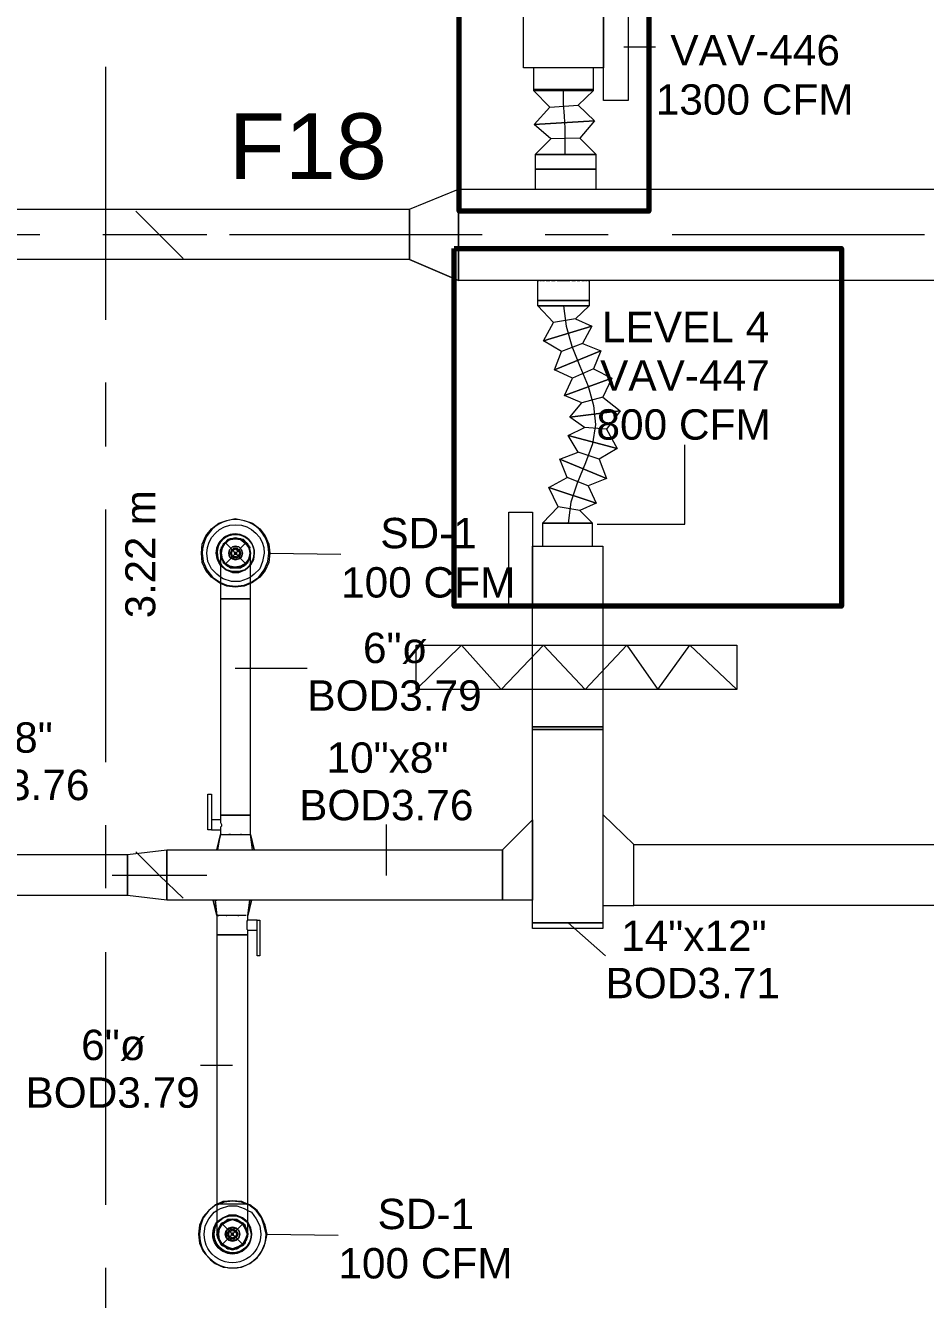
# Model space of a CAD drawing. Header units: metres. Extents: x 29 to 268, y -7 to 151.
# Drawn here: x 46.3 to 50.83, y 37.86 to 44.26 of the extents above; entities that cross this region are included whole.
import ezdxf

# ---------------------------------------------------------------- set-up
doc = ezdxf.new("R2010")
doc.units = ezdxf.units.M
doc.layers.add('HVAC - Ductos', color=5, linetype='Continuous', lineweight=50)
doc.layers.add('M-HVAC-DUCT', color=7, linetype='Continuous', lineweight=5)
doc.layers.add('PDF2_Geometry', color=7, linetype='Continuous', true_color=0xaaaaaa)
doc.layers.add('PDF2_Text', color=7, linetype='Continuous')
doc.styles.add('PDF Arial-BoldMT-Identity-H', font='arial.ttf')
doc.styles.add('PDF Helvetica', font='')
doc.styles.get('PDF Helvetica').set_extended_font_data('Helvetica')

# ---------------------------------------------------------------- blocks, each defined once
blk = doc.blocks.new('heat')
at = {"layer": 'M-HVAC-DUCT', "color": 30, "lineweight": 9, "true_color": 0xf26722}
for p, q in [((169.5743, 2.3438), (169.8018, 2.5668)), ((169.8018, 2.5668), (170.002, 2.3438)), ((170.002, 2.3438), (170.2147, 2.5668)), ((170.2147, 2.5668), (170.4239, 2.3438)), ((170.4239, 2.3438), (170.633, 2.5668)), ((170.633, 2.5668), (170.7885, 2.3438)), ((170.7885, 2.3438), (170.9494, 2.5668)), ((170.9494, 2.5668), (171.1856, 2.3438))]:
    blk.add_line(p, q, dxfattribs=at)
blk.add_lwpolyline([(169.5743, 2.5668), (171.1856, 2.5668), (171.1856, 2.3438), (169.5743, 2.3438)], close=True, dxfattribs=at)

msp = doc.modelspace()

# ---------------------------------------------------------------- linework, layer by layer
at = {"layer": 'HVAC - Ductos', "lineweight": 0}
for points in [[(49.2082, 45.8705), (49.2082, 44.0464), (48.8049, 44.0464), (48.8049, 45.8705)], [(49.332, 43.8813), (49.2082, 43.8813), (49.2082, 44.3534), (49.332, 44.3534)], [(48.8554, 43.9364), (48.8599, 43.9364), (48.8782, 43.9364), (48.9058, 43.9364), (48.9424, 43.9364), (48.9836, 43.9364), (49.0295, 43.9364), (49.0708, 43.9364), (49.1028, 43.9364), (49.1349, 43.9364), (49.1486, 43.9364), (49.1578, 43.9364), (49.1578, 44.0464), (49.1532, 44.0464), (49.1349, 44.0464), (49.112, 44.0464), (49.0799, 44.0464), (49.0432, 44.0464), (49.0066, 44.0464), (48.9653, 44.0464), (48.9286, 44.0464), (48.9012, 44.0464), (48.8736, 44.0464), (48.8599, 44.0464), (48.8554, 44.0464), (48.8554, 43.9364), (48.8554, 43.9318), (48.8599, 43.9318), (48.8782, 43.9318), (48.9058, 43.9318), (48.9424, 43.9318), (48.9836, 43.9318), (49.0295, 43.9318), (49.0708, 43.9318), (49.1074, 43.9318), (49.1349, 43.9318), (49.1532, 43.9318), (49.1578, 43.9318), (49.1578, 43.9364), (49.1486, 43.9364), (49.1349, 43.9364), (49.1028, 43.9364), (49.0708, 43.9364), (49.0295, 43.9364), (48.9836, 43.9364), (48.9424, 43.9364), (48.9058, 43.9364), (48.8782, 43.9364), (48.8599, 43.9364)], [(49.1578, 43.9364), (49.1532, 43.9364), (49.1349, 43.9364), (49.112, 43.9364), (49.0799, 43.9364), (49.0432, 43.9364), (49.0066, 43.9364), (48.9653, 43.9364), (48.9286, 43.9364), (48.9012, 43.9364), (48.8736, 43.9364), (48.8599, 43.9364), (48.8554, 43.9364), (48.8599, 43.9364), (48.8736, 43.9364), (48.9012, 43.9364), (48.9286, 43.9364), (48.9653, 43.9364), (49.0066, 43.9364), (49.0432, 43.9364), (49.0799, 43.9364), (49.112, 43.9364), (49.1349, 43.9364), (49.1532, 43.9364)], [(48.9424, 43.6109), (48.8645, 43.6109)], [(49.1716, 43.6109), (49.167, 43.6109), (49.1486, 43.6109), (49.1258, 43.6109), (49.0936, 43.6109), (49.057, 43.6109), (49.0204, 43.6109), (48.9791, 43.6109), (48.9424, 43.6109), (48.9104, 43.6109), (48.8874, 43.6109), (48.8736, 43.6109), (48.8645, 43.6109), (48.8736, 43.6109), (48.8874, 43.6109), (48.9104, 43.6109), (48.9424, 43.6109), (48.9791, 43.6109), (49.0204, 43.6109), (49.057, 43.6109), (49.0936, 43.6109), (49.1258, 43.6109), (49.1486, 43.6109), (49.167, 43.6109)], [(49.1716, 43.6109), (49.0936, 43.6109)], [(48.4795, 43.4368), (60.8225, 43.4368), (60.8225, 42.9784), (48.4795, 42.9784)], [(48.232, 43.0838), (42.7136, 43.0838), (42.7136, 43.3359), (48.232, 43.3359)], [(48.8782, 42.8776), (48.8828, 42.8776), (48.8966, 42.8776), (48.9149, 42.8776), (48.9424, 42.8776), (48.9745, 42.8776), (49.0066, 42.8776), (49.0386, 42.8776), (49.0708, 42.8776), (49.0936, 42.8776), (49.1166, 42.8776), (49.1304, 42.8776), (49.1349, 42.8776), (49.1304, 42.8776), (49.1166, 42.8776), (49.0936, 42.8776), (49.0708, 42.8776), (49.0386, 42.8776), (49.0066, 42.8776), (48.9745, 42.8776), (48.9424, 42.8776), (48.9149, 42.8776), (48.8966, 42.8776), (48.8828, 42.8776)], [(48.8782, 42.8501), (48.8828, 42.8501), (48.8966, 42.8501), (48.9149, 42.8501), (48.9424, 42.8501), (48.9745, 42.8501), (49.0066, 42.8501), (49.0386, 42.8501), (49.0708, 42.8501), (49.0936, 42.8501), (49.1166, 42.8501), (49.1304, 42.8501), (49.1349, 42.8501), (49.1304, 42.8501), (49.1166, 42.8501), (49.0936, 42.8501), (49.0708, 42.8501), (49.0386, 42.8501), (49.0066, 42.8501), (48.9745, 42.8501), (48.9424, 42.8501), (48.9149, 42.8501), (48.8966, 42.8501), (48.8828, 42.8501)], [(48.7316, 41.8142), (48.8508, 41.8142), (48.8508, 41.3421), (48.7316, 41.3421)], [(49.1532, 41.7593), (49.1486, 41.7593), (49.1349, 41.7593), (49.1166, 41.7593), (49.0891, 41.7593), (49.0616, 41.7593), (49.0295, 41.7593), (48.9974, 41.7593), (48.9653, 41.7593), (48.9378, 41.7593), (48.9195, 41.7593), (48.9058, 41.7593), (48.9012, 41.7593), (48.9058, 41.7593), (48.9195, 41.7593), (48.9378, 41.7593), (48.9653, 41.7593), (48.9974, 41.7593), (49.0295, 41.7593), (49.0616, 41.7593), (49.0891, 41.7593), (49.1166, 41.7593), (49.1349, 41.7593), (49.1486, 41.7593)], [(48.9012, 41.7593), (48.9104, 41.7593), (48.9286, 41.7593), (48.9562, 41.7593), (48.9882, 41.7593), (49.0295, 41.7593), (49.0662, 41.7593), (49.1028, 41.7593), (49.1304, 41.7593), (49.1486, 41.7593), (49.1532, 41.7593), (49.1486, 41.7593), (49.1304, 41.7593), (49.1028, 41.7593), (49.0662, 41.7593), (49.0295, 41.7593), (48.9882, 41.7593), (48.9516, 41.7593), (48.9241, 41.7593), (48.9058, 41.7593)], [(49.1532, 41.7593), (49.1486, 41.7593), (49.1304, 41.7593), (49.1028, 41.7593), (49.0662, 41.7593), (49.0295, 41.7593), (48.9882, 41.7593), (48.9562, 41.7593), (48.9286, 41.7593), (48.9104, 41.7593), (48.9012, 41.7593), (48.9058, 41.7593), (48.9241, 41.7593), (48.9516, 41.7593), (48.9882, 41.7593), (49.0295, 41.7593), (49.0662, 41.7593), (49.1028, 41.7593), (49.1304, 41.7593), (49.1486, 41.7593)], [(47.4299, 41.5897), (47.4208, 41.5713), (47.4116, 41.5576), (47.3932, 41.5438), (47.3795, 41.5392), (47.3566, 41.5346), (47.3382, 41.5392), (47.3199, 41.5438), (47.3062, 41.5576), (47.2924, 41.5713), (47.2878, 41.5897), (47.2832, 41.608), (47.2878, 41.6263), (47.2924, 41.6447), (47.3062, 41.663), (47.3199, 41.6722), (47.3382, 41.6813), (47.3566, 41.6813), (47.3795, 41.6813), (47.3932, 41.6722), (47.4116, 41.663), (47.4208, 41.6447), (47.4299, 41.6263), (47.4299, 41.608)], [(47.2924, 41.6355), (47.3062, 41.6584), (47.329, 41.6767), (47.3566, 41.6813), (47.384, 41.6767), (47.407, 41.6584), (47.4253, 41.6355), (47.4299, 41.608), (47.4253, 41.5805), (47.407, 41.5576), (47.384, 41.5438), (47.3566, 41.5392), (47.329, 41.5438), (47.3062, 41.5576), (47.2924, 41.5805), (47.2878, 41.608)], [(47.329, 41.6263), (47.3245, 41.608), (47.329, 41.6263), (47.3428, 41.6401), (47.3566, 41.6447), (47.3749, 41.6401), (47.3886, 41.6263), (47.3932, 41.608), (47.3886, 41.6263), (47.3749, 41.6401), (47.3566, 41.6447), (47.3428, 41.6401)], [(47.3886, 41.5897), (47.3932, 41.608), (47.3886, 41.5897), (47.3749, 41.5805), (47.3566, 41.5759), (47.3428, 41.5805), (47.329, 41.5897), (47.3245, 41.608), (47.329, 41.5897), (47.3428, 41.5805), (47.3566, 41.5759), (47.3749, 41.5805)], [(47.3382, 41.6217), (47.3336, 41.608), (47.3382, 41.6217), (47.352, 41.6355), (47.3658, 41.6355), (47.3795, 41.6217), (47.384, 41.608), (47.3795, 41.6217), (47.3658, 41.6309), (47.352, 41.6309)], [(47.3795, 41.5943), (47.384, 41.608), (47.3795, 41.5943), (47.3658, 41.5851), (47.352, 41.5851), (47.3382, 41.5943), (47.3336, 41.608), (47.3382, 41.5943), (47.352, 41.5851), (47.3658, 41.5851)], [(47.3428, 41.6217), (47.3566, 41.6309), (47.3703, 41.6217), (47.3795, 41.608), (47.3703, 41.5943), (47.3566, 41.5897), (47.3428, 41.5943), (47.3382, 41.608)], [(47.3566, 41.6126), (47.352, 41.608), (47.3566, 41.6126), (47.3612, 41.6126), (47.3658, 41.608), (47.3612, 41.6126)], [(47.3612, 41.6034), (47.3658, 41.608), (47.3612, 41.6034), (47.3566, 41.6034), (47.352, 41.608), (47.3566, 41.6034)], [(47.4345, 41.5484), (47.4482, 41.5759), (47.4528, 41.608), (47.4482, 41.5759)], [(49.2036, 41.6447), (49.2036, 40.7371), (48.8508, 40.7371), (48.8508, 41.6447)], [(47.2878, 41.5484), (47.3108, 41.5255), (47.3428, 41.5163), (47.3749, 41.5163), (47.407, 41.5255), (47.4299, 41.5484), (47.4345, 41.5576), (47.4299, 41.5484), (47.407, 41.5255), (47.3749, 41.5163), (47.3428, 41.5163), (47.3108, 41.5255), (47.2878, 41.5484), (47.2832, 41.5576)], [(47.407, 41.5255), (47.3749, 41.5117), (47.3428, 41.5117), (47.3108, 41.5255), (47.2832, 41.5484), (47.3108, 41.5255), (47.3428, 41.5117), (47.3749, 41.5117), (47.407, 41.5255), (47.4345, 41.5484)], [(47.2832, 40.2926), (47.2924, 40.2926), (47.3062, 40.2926), (47.3199, 40.2926), (47.3382, 40.2926), (47.3566, 40.2926), (47.3795, 40.2926), (47.3978, 40.2926), (47.4116, 40.2926), (47.4253, 40.2926), (47.4299, 40.2926), (47.4345, 40.2926), (47.4345, 41.3788), (47.4299, 41.3788), (47.4253, 41.3788), (47.4116, 41.3788), (47.3978, 41.3788), (47.3795, 41.3788), (47.3566, 41.3788), (47.3382, 41.3788), (47.3199, 41.3788), (47.3062, 41.3788), (47.2924, 41.3788), (47.2832, 41.3788)], [(49.2036, 40.7371), (49.2036, 40.7234), (48.8508, 40.7234), (48.8508, 40.7371)], [(48.8508, 39.7517), (48.8508, 40.7234), (49.2036, 40.7234), (49.2036, 39.7517)], [(47.219, 40.398), (47.2374, 40.398), (47.2374, 40.2193), (47.219, 40.2193)], [(47.2374, 40.2697), (47.2374, 40.2651), (47.2374, 40.2605), (47.2374, 40.2559), (47.2374, 40.2513), (47.2374, 40.2421), (47.2374, 40.2375), (47.2374, 40.233), (47.2374, 40.2238), (47.2374, 40.2193), (47.2832, 40.2193), (47.2832, 40.1963), (47.2878, 40.1963), (47.2832, 40.1963), (47.2878, 40.1963), (47.2924, 40.1963), (47.3062, 40.1963), (47.3199, 40.1963), (47.3382, 40.1963), (47.3566, 40.1963), (47.3795, 40.1963), (47.3978, 40.1963), (47.4116, 40.1963), (47.4253, 40.1963), (47.4299, 40.1963), (47.4345, 40.1963), (47.4345, 40.2926), (47.4299, 40.2926), (47.4253, 40.2926), (47.4116, 40.2926), (47.3978, 40.2926), (47.3795, 40.2926), (47.3566, 40.2926), (47.3382, 40.2926), (47.3199, 40.2926), (47.3062, 40.2926), (47.2924, 40.2926), (47.2832, 40.2926), (47.2832, 40.2697)], [(48.6995, 40.1184), (48.8508, 40.2697), (48.8508, 39.8663), (48.6995, 39.8663)], [(49.3595, 39.8388), (49.3595, 40.1459), (49.2036, 40.2971), (49.2036, 39.8388)], [(47.3336, 40.1963), (47.329, 40.1963), (47.3245, 40.1963), (47.329, 40.1963)], [(47.3886, 40.1963), (47.384, 40.1963)], [(47.0128, 40.1184), (48.6995, 40.1184), (48.6995, 39.8663), (47.0128, 39.8663)], [(52.5266, 39.8388), (49.3595, 39.8388), (49.3595, 40.1459), (52.5266, 40.1459)], [(46.8158, 39.8892), (44.0244, 39.8892), (44.0244, 40.0955), (46.8158, 40.0955)], [(47.2695, 39.7884), (47.2741, 39.7884)], [(47.3108, 39.7884), (47.3153, 39.7884)], [(47.3703, 39.7884), (47.3749, 39.7884)], [(47.4803, 39.5867), (47.4666, 39.5867), (47.4666, 39.7655), (47.4803, 39.7655)], [(48.8508, 39.7517), (49.2036, 39.7517), (49.2036, 39.7242), (48.8508, 39.7242)], [(47.2695, 38.2529), (47.297, 38.2713), (47.3245, 38.2851), (47.3612, 38.2851), (47.3932, 38.2713), (47.4162, 38.2529), (47.4208, 38.2484), (47.4162, 38.2529), (47.3932, 38.2713), (47.3612, 38.2851), (47.3245, 38.2851), (47.297, 38.2713), (47.2695, 38.2529), (47.2649, 38.2484)], [(47.4162, 38.2484), (47.3886, 38.2713), (47.3612, 38.2805), (47.329, 38.2805), (47.297, 38.2713), (47.2695, 38.2484), (47.2649, 38.2438), (47.2695, 38.2484), (47.297, 38.2713), (47.329, 38.2805), (47.3612, 38.2805), (47.3886, 38.2713), (47.4162, 38.2484), (47.4208, 38.2438)], [(47.2786, 38.2163), (47.2924, 38.2392), (47.3153, 38.2529), (47.3428, 38.2621), (47.3703, 38.2529), (47.3932, 38.2392), (47.407, 38.2163), (47.4162, 38.1888), (47.407, 38.1613), (47.3932, 38.1384), (47.3703, 38.1246), (47.3428, 38.1155), (47.3153, 38.1246), (47.2924, 38.1384), (47.2786, 38.1613), (47.2741, 38.1888)], [(47.3612, 38.1613), (47.3749, 38.1705), (47.3795, 38.1888), (47.3749, 38.1705), (47.3612, 38.1567), (47.3428, 38.1521), (47.3245, 38.1567), (47.3108, 38.1705), (47.3062, 38.1888), (47.3108, 38.2071), (47.3245, 38.2209), (47.3428, 38.2255), (47.3612, 38.2209), (47.3749, 38.2071), (47.3795, 38.1888), (47.3749, 38.2071), (47.3612, 38.2163), (47.3428, 38.2209), (47.3245, 38.2163), (47.3153, 38.2071), (47.3108, 38.1888), (47.3153, 38.1705), (47.3245, 38.1613), (47.3428, 38.1567)], [(47.352, 38.1659), (47.3612, 38.1751), (47.3703, 38.1888), (47.3658, 38.1751), (47.352, 38.1659), (47.3336, 38.1659), (47.3245, 38.1751), (47.3153, 38.1888), (47.3245, 38.2025), (47.3336, 38.2117), (47.352, 38.2117), (47.3658, 38.2025), (47.3703, 38.1888), (47.3612, 38.2025), (47.352, 38.2117), (47.3336, 38.2117), (47.3245, 38.2025), (47.3199, 38.1888), (47.3245, 38.1751), (47.3336, 38.1659)], [(47.329, 38.2025), (47.3428, 38.2071), (47.3566, 38.2025), (47.3658, 38.1888), (47.3566, 38.1751), (47.3428, 38.1705), (47.329, 38.1751), (47.3245, 38.1888)], [(47.4162, 38.2071), (47.407, 38.2255)], [(47.439, 38.1888), (47.4345, 38.2209), (47.4208, 38.2484), (47.4345, 38.2209)], [(47.3428, 38.1934), (47.3382, 38.1888), (47.3382, 38.1934), (47.3474, 38.1934), (47.3474, 38.1888), (47.3474, 38.1934)], [(47.3474, 38.1842), (47.3474, 38.1888), (47.3474, 38.1842), (47.3382, 38.1842), (47.3382, 38.1888), (47.3428, 38.1842)]]:
    msp.add_lwpolyline(points, close=True, dxfattribs=at)
for points in [[(49.3091, 44.1518), (49.4695, 44.1518)], [(48.9378, 43.8492), (48.8554, 43.9318), (49.1578, 43.9318), (49.0799, 43.8584), (49.1624, 43.7805), (48.8599, 43.7622), (48.9378, 43.8492), (49.0799, 43.8584)], [(48.8554, 43.9318), (48.8599, 43.9318), (48.8782, 43.9318), (48.9058, 43.9318), (48.9424, 43.9318), (48.9836, 43.9318), (49.0295, 43.9318), (49.0708, 43.9318), (49.1074, 43.9318), (49.1349, 43.9318), (49.1532, 43.9318), (49.1578, 43.9318)], [(49.0158, 43.6109), (49.0158, 43.6797), (49.0158, 43.7438), (49.0112, 43.8034), (49.0066, 43.8676), (49.0066, 43.9318)], [(48.9424, 43.6889), (48.8599, 43.7622), (49.1624, 43.7805), (49.0891, 43.6934), (48.9424, 43.6889), (48.8645, 43.6109), (48.8645, 43.5376), (48.8736, 43.5376), (48.8874, 43.5376), (48.9104, 43.5376), (48.9424, 43.5376), (48.9791, 43.5376), (49.0204, 43.5376), (49.057, 43.5376), (49.0936, 43.5376), (49.1258, 43.5376), (49.1486, 43.5376), (49.167, 43.5376), (49.1716, 43.5376), (49.1716, 43.6109), (49.0891, 43.6934)], [(49.167, 43.4368), (49.1716, 43.4368), (49.1716, 43.5376), (49.167, 43.5376), (49.1486, 43.5376), (49.1258, 43.5376), (49.0936, 43.5376), (49.057, 43.5376), (49.0204, 43.5376), (48.9791, 43.5376), (48.9424, 43.5376), (48.9104, 43.5376), (48.8874, 43.5376), (48.8736, 43.5376), (48.8645, 43.5376), (48.8645, 43.4368), (48.8691, 43.4368)], [(48.232, 43.3359), (48.4795, 43.4368)], [(48.232, 43.3359), (48.4795, 43.4368)], [(48.4795, 43.4368), (48.4795, 42.9784)], [(48.8736, 43.4368), (48.8828, 43.4368), (48.8874, 43.4368)], [(48.892, 43.4368), (48.9012, 43.4368), (48.9058, 43.4368)], [(48.9149, 43.4368), (48.9241, 43.4368), (48.9332, 43.4368)], [(48.947, 43.4368), (48.9516, 43.4368), (48.9699, 43.4368)], [(48.9836, 43.4368), (49.0204, 43.4368), (49.0524, 43.4368), (49.057, 43.4368)], [(49.0662, 43.4368), (49.0845, 43.4368), (49.0891, 43.4368)], [(49.1028, 43.4368), (49.112, 43.4368), (49.1212, 43.4368)], [(49.1304, 43.4368), (49.1395, 43.4368), (49.1441, 43.4368)], [(49.1486, 43.4368), (49.1578, 43.4368), (49.1624, 43.4368)], [(47.0953, 43.0884), (46.9762, 43.2076), (46.857, 43.3268)], [(48.232, 43.0838), (48.232, 43.3359)], [(47.2145, 43.2076), (46.9762, 43.2076), (46.7378, 43.2076)], [(48.232, 43.0838), (48.4795, 42.9784), (48.232, 43.0838)], [(49.0662, 42.7859), (49.1486, 42.7492), (48.9058, 42.6759), (48.9562, 42.7676), (48.8782, 42.8501), (49.1349, 42.8501), (48.8782, 42.8501), (48.8782, 42.8776), (48.8782, 42.9784), (48.8828, 42.9784)], [(48.8874, 42.9784), (48.892, 42.9784), (48.8966, 42.9784)], [(48.9012, 42.9784), (48.9058, 42.9784), (48.9104, 42.9784)], [(48.9195, 42.9784), (48.9286, 42.9784), (48.9378, 42.9784)], [(48.947, 42.9784), (48.9516, 42.9784), (48.9653, 42.9784)], [(49.1304, 42.9784), (49.1349, 42.9784), (49.1349, 42.8776), (49.1349, 42.8501), (49.0662, 42.7859), (48.9562, 42.7676)], [(48.9745, 42.9784), (48.9791, 42.9784), (49.0066, 42.9784), (49.0341, 42.9784), (49.0386, 42.9784)], [(49.0478, 42.9784), (49.0616, 42.9784), (49.0662, 42.9784)], [(49.0754, 42.9784), (49.0845, 42.9784), (49.0891, 42.9784)], [(49.0982, 42.9784), (49.1074, 42.9784), (49.112, 42.9784)], [(49.1166, 42.9784), (49.1212, 42.9784), (49.1258, 42.9784)], [(49.0066, 42.8501), (49.0204, 42.7492), (49.0478, 42.6484), (49.0891, 42.5476), (49.1304, 42.4467), (49.1578, 42.3505), (49.167, 42.2542), (49.1532, 42.158), (49.1166, 42.0617), (49.0754, 41.9609), (49.0432, 41.8647), (49.0295, 41.7593)], [(49.1028, 42.6622), (49.1945, 42.6255), (48.9608, 42.5292), (48.9974, 42.6209), (48.9058, 42.6759), (49.1486, 42.7492), (49.1028, 42.6622), (48.9974, 42.6209)], [(49.1578, 42.5338), (49.2495, 42.488), (49.0112, 42.4009), (49.0524, 42.488), (48.9608, 42.5292), (49.1945, 42.6255), (49.1578, 42.5338), (49.0524, 42.488)], [(49.2036, 42.3917), (49.2908, 42.323), (49.0386, 42.2909), (49.0982, 42.3642), (49.0112, 42.4009), (49.2495, 42.488), (49.2036, 42.3917), (49.0982, 42.3642)], [(49.222, 42.2313), (49.277, 42.1351), (49.0295, 42.1992), (49.112, 42.2405), (49.0386, 42.2909), (49.2908, 42.323), (49.222, 42.2313), (49.112, 42.2405)], [(49.1854, 42.08), (49.222, 41.9838), (48.9882, 42.08), (49.0799, 42.1167), (49.0295, 42.1992), (49.277, 42.1351), (49.1854, 42.08), (49.0799, 42.1167)], [(49.1762, 41.7547), (49.6162, 41.7547), (49.6162, 42.1534)], [(49.1304, 41.9472), (49.1716, 41.8601), (48.9332, 41.938), (49.0249, 41.9884), (48.9882, 42.08), (49.222, 41.9838), (49.1304, 41.9472), (49.0249, 41.9884)], [(48.9012, 41.7593), (48.9012, 41.6447), (48.9058, 41.6447), (48.9195, 41.6447), (48.9378, 41.6447), (48.9653, 41.6447), (48.9974, 41.6447), (49.0295, 41.6447), (49.0616, 41.6447), (49.0891, 41.6447), (49.1166, 41.6447), (49.1349, 41.6447), (49.1486, 41.6447), (49.1532, 41.6447), (49.1532, 41.7593), (48.9012, 41.7593), (48.9791, 41.8417), (48.9332, 41.938), (49.1716, 41.8601), (49.0891, 41.8234), (48.9791, 41.8417)], [(47.2832, 41.4567), (47.2741, 41.4613), (47.2374, 41.4889), (47.2099, 41.5209), (47.1916, 41.5622), (47.187, 41.608), (47.1916, 41.6538), (47.2099, 41.6951), (47.2374, 41.7317), (47.2741, 41.7593), (47.3153, 41.773), (47.3566, 41.7822), (47.4024, 41.773), (47.4436, 41.7593), (47.4803, 41.7317), (47.5078, 41.6951), (47.5262, 41.6538), (47.5308, 41.608), (47.5262, 41.5622), (47.5078, 41.5209), (47.4803, 41.4889), (47.4436, 41.4613), (47.4345, 41.4567)], [(49.1532, 41.7593), (49.0891, 41.8234)], [(49.1532, 41.7593), (49.1532, 41.7593)], [(47.2832, 41.608), (47.2832, 41.6034), (47.2832, 41.5851), (47.2832, 41.553), (47.2832, 41.5163), (47.2832, 41.4659), (47.2832, 41.4155), (47.2832, 41.3788), (47.2924, 41.3788), (47.3062, 41.3788), (47.3199, 41.3788), (47.3382, 41.3788), (47.3566, 41.3788), (47.3795, 41.3788), (47.3978, 41.3788), (47.4116, 41.3788), (47.4253, 41.3788), (47.4299, 41.3788), (47.4345, 41.3788), (47.4345, 41.4338), (47.4345, 41.4843), (47.4345, 41.53), (47.4345, 41.5667), (47.4345, 41.5897), (47.4345, 41.608), (47.4345, 41.6034), (47.4345, 41.608), (47.4299, 41.6263), (47.4253, 41.6447), (47.4116, 41.663), (47.3978, 41.6767), (47.3795, 41.6813), (47.3566, 41.6859), (47.3382, 41.6813), (47.3199, 41.6767), (47.3062, 41.663), (47.2924, 41.6447), (47.2832, 41.6263), (47.2832, 41.608), (47.2832, 41.6034), (47.2832, 41.608), (47.2832, 41.6263), (47.2924, 41.6447), (47.3062, 41.663), (47.3199, 41.6767), (47.3382, 41.6813), (47.3566, 41.6859), (47.3795, 41.6813), (47.3978, 41.6767), (47.4116, 41.663), (47.4253, 41.6447), (47.4299, 41.6263), (47.4345, 41.608)], [(47.2924, 41.6401), (47.3062, 41.663), (47.329, 41.6767)], [(47.3245, 41.6767), (47.329, 41.6813), (47.3336, 41.6813)], [(47.3336, 41.6767), (47.3566, 41.6813), (47.384, 41.6767)], [(47.3382, 41.6813), (47.3382, 41.6813)], [(47.3382, 41.6813), (47.3382, 41.6813)], [(47.384, 41.6813), (47.3886, 41.6813), (47.3886, 41.6767)], [(47.3886, 41.6767), (47.4116, 41.663), (47.4253, 41.6401)], [(47.2878, 41.5759), (47.2878, 41.5805), (47.2878, 41.5851), (47.2832, 41.608), (47.2878, 41.6355)], [(47.2832, 41.6034), (47.2832, 41.5897), (47.2924, 41.5713), (47.3062, 41.553), (47.3199, 41.5438), (47.3382, 41.5346), (47.3566, 41.5346), (47.3795, 41.5346), (47.3978, 41.5438), (47.4116, 41.553), (47.4253, 41.5713), (47.4299, 41.5897), (47.4345, 41.6034)], [(47.2878, 41.6355), (47.2878, 41.6401)], [(47.2924, 41.6447), (47.2924, 41.6447)], [(47.4253, 41.6447), (47.4253, 41.6447)], [(47.4253, 41.6401), (47.4299, 41.6401), (47.4299, 41.6355)], [(47.4253, 41.6355), (47.4299, 41.608), (47.4253, 41.5851)], [(47.5308, 41.608), (47.8882, 41.6034)], [(47.2832, 41.5484), (47.2832, 41.5484)], [(47.2832, 41.5484), (47.2832, 41.5484)], [(47.329, 41.5438), (47.3062, 41.5576), (47.2924, 41.5759)], [(47.3886, 41.5392), (47.384, 41.5392), (47.3566, 41.5346), (47.3336, 41.5392), (47.329, 41.5392), (47.3245, 41.5392)], [(47.4299, 41.5851), (47.4299, 41.5805), (47.4253, 41.5759), (47.4116, 41.5576), (47.3886, 41.5438)], [(47.3886, 41.5392), (47.3886, 41.5392)], [(47.4345, 41.5484), (47.4345, 41.5484)], [(47.4345, 41.5484), (47.4345, 41.5484)], [(47.4345, 41.4889), (47.4162, 41.4797), (47.3795, 41.4659), (47.3382, 41.4659), (47.297, 41.4797), (47.2832, 41.4889)], [(47.2832, 41.4613), (47.3153, 41.4476), (47.3566, 41.443), (47.4024, 41.4476), (47.4345, 41.4613)], [(47.4345, 41.4567), (47.4024, 41.443), (47.3566, 41.4384), (47.3153, 41.443), (47.2832, 41.4567)], [(47.3566, 41.0305), (47.7186, 41.0305)], [(47.2832, 40.2697), (47.2832, 40.2651), (47.2832, 40.2559), (47.2878, 40.2467), (47.2878, 40.2375), (47.2832, 40.233), (47.2832, 40.2238), (47.2832, 40.2193)], [(48.1174, 39.9901), (48.1174, 40.2467)], [(47.2695, 40.1184), (47.2832, 40.1963), (47.2649, 40.1184), (47.2695, 40.1184), (47.2741, 40.1184), (47.2832, 40.1184)], [(47.2649, 40.1184), (47.2832, 40.1963)], [(47.4528, 40.1184), (47.4345, 40.1963), (47.4528, 40.1184)], [(47.4436, 40.1184), (47.4345, 40.1963)], [(46.8158, 40.0955), (47.0128, 40.1184)], [(47.0128, 40.1184), (47.0128, 39.8663)], [(47.2649, 40.1184), (47.2649, 40.1184)], [(47.2878, 40.1184), (47.3062, 40.1184)], [(47.3108, 40.1184), (47.3153, 40.1184), (47.3245, 40.1184), (47.3382, 40.1184), (47.3428, 40.1184), (47.3474, 40.1184), (47.3703, 40.1184), (47.3749, 40.1184), (47.3795, 40.1184), (47.3932, 40.1184), (47.4024, 40.1184), (47.407, 40.1184), (47.4116, 40.1184), (47.4299, 40.1184)], [(47.4345, 40.1184), (47.4436, 40.1184), (47.4482, 40.1184), (47.4528, 40.1184)], [(47.4528, 40.1184), (47.4528, 40.1184)], [(46.8158, 39.8892), (46.8158, 40.0955)], [(47.0953, 39.8755), (46.9762, 39.9901), (46.857, 40.1093)], [(47.2145, 39.9901), (46.9762, 39.9901), (46.7378, 39.9901)], [(47.0128, 39.8663), (46.8158, 39.8892)], [(47.2695, 39.8663), (47.2603, 39.8663), (47.2558, 39.8663), (47.2512, 39.8663), (47.2466, 39.8663), (47.2512, 39.8663)], [(47.2466, 39.8663), (47.2649, 39.7884), (47.2466, 39.8663)], [(47.2558, 39.8663), (47.2649, 39.7884)], [(47.2603, 39.8663), (47.2649, 39.8663)], [(47.2924, 39.8663), (47.2878, 39.8663), (47.2741, 39.8663)], [(47.3245, 39.8663), (47.3108, 39.8663), (47.3016, 39.8663), (47.297, 39.8663)], [(47.3245, 39.8663), (47.3245, 39.8663)], [(47.3566, 39.8663), (47.3336, 39.8663), (47.329, 39.8663)], [(47.4345, 39.8663), (47.439, 39.8663), (47.4208, 39.7884), (47.439, 39.8663), (47.4345, 39.8663), (47.4299, 39.8663), (47.4162, 39.8663), (47.3978, 39.8663), (47.3886, 39.8663), (47.3749, 39.8663), (47.3658, 39.8663), (47.3612, 39.8663)], [(47.3886, 39.8663), (47.3886, 39.8663)], [(47.4208, 39.7884), (47.4299, 39.8663)], [(47.4116, 39.7884), (47.407, 39.7884), (47.3978, 39.7884), (47.3795, 39.7884), (47.3612, 39.7884), (47.3428, 39.7884), (47.3245, 39.7884), (47.3062, 39.7884), (47.2878, 39.7884), (47.2786, 39.7884), (47.2741, 39.7884), (47.2695, 39.7884), (47.2649, 39.7884), (47.2649, 39.6921), (47.2695, 39.6921), (47.2786, 39.6921), (47.2878, 39.6921), (47.3062, 39.6921), (47.3245, 39.6921), (47.3428, 39.6921), (47.3612, 39.6921), (47.3795, 39.6921), (47.3978, 39.6921), (47.407, 39.6921), (47.4162, 39.6921), (47.4208, 39.6921), (47.4162, 39.6921), (47.407, 39.6921), (47.3978, 39.6921), (47.3795, 39.6921), (47.3612, 39.6921), (47.3428, 39.6921), (47.3245, 39.6921), (47.3062, 39.6921), (47.2878, 39.6921), (47.2786, 39.6921), (47.2695, 39.6921), (47.2649, 39.6921), (47.2649, 38.3401), (47.2558, 38.3355), (47.2236, 38.3079), (47.1962, 38.2759), (47.1778, 38.2346), (47.1732, 38.1888), (47.1778, 38.1429), (47.1962, 38.1017), (47.2236, 38.0697), (47.2328, 38.0605), (47.2558, 38.0421), (47.297, 38.0238), (47.3428, 38.0192), (47.3886, 38.0238), (47.4299, 38.0421), (47.4666, 38.0697), (47.4895, 38.1017), (47.5078, 38.1429), (47.517, 38.1888), (47.5078, 38.2346), (47.4895, 38.2759), (47.4666, 38.3079), (47.4299, 38.3355), (47.4208, 38.3401), (47.4208, 39.6921), (47.4208, 39.7151), (47.4666, 39.7151), (47.4666, 39.7197), (47.4666, 39.7242), (47.4666, 39.7288), (47.4666, 39.7334), (47.4666, 39.7425), (47.4666, 39.7471), (47.4666, 39.7517), (47.4666, 39.7609), (47.4666, 39.7655), (47.4208, 39.7655), (47.4208, 39.7884), (47.4162, 39.7884)], [(47.4208, 39.7151), (47.4162, 39.7197), (47.4162, 39.7288), (47.4162, 39.738), (47.4162, 39.7471), (47.4162, 39.7517), (47.4162, 39.7609), (47.4208, 39.7655)], [(49.0295, 39.7517), (49.2174, 39.5867)], [(47.3428, 39.0367), (47.1824, 39.0367)], [(47.2649, 38.3401), (47.297, 38.3538), (47.3428, 38.3584), (47.3886, 38.3538), (47.4208, 38.3401)], [(47.4208, 38.3401), (47.4162, 38.3401), (47.407, 38.3401), (47.3978, 38.3401), (47.3795, 38.3401), (47.3612, 38.3401), (47.3428, 38.3401), (47.3245, 38.3401), (47.3062, 38.3401), (47.2878, 38.3401), (47.2786, 38.3401), (47.2695, 38.3401), (47.2649, 38.3401), (47.2649, 38.2988), (47.2649, 38.2575), (47.2649, 38.2255), (47.2649, 38.2025), (47.2649, 38.1888), (47.2695, 38.1934), (47.2649, 38.1888), (47.2695, 38.1705), (47.2786, 38.1521), (47.2878, 38.1338), (47.3062, 38.1246), (47.3245, 38.1155), (47.3428, 38.1109), (47.3612, 38.1155), (47.3795, 38.1246), (47.3978, 38.1338), (47.407, 38.1521), (47.4162, 38.1705), (47.4208, 38.1888), (47.4208, 38.1934), (47.4208, 38.1888), (47.4162, 38.1705), (47.407, 38.1521), (47.3978, 38.1338), (47.3795, 38.1246), (47.3612, 38.1155), (47.3428, 38.1109), (47.3245, 38.1155), (47.3062, 38.1246), (47.2878, 38.1338), (47.2786, 38.1521), (47.2695, 38.1705), (47.2649, 38.1888)], [(47.4208, 38.1888), (47.4208, 38.1934), (47.4208, 38.2117), (47.4208, 38.2438), (47.4208, 38.2805), (47.4208, 38.3217), (47.4208, 38.3401), (47.4162, 38.3401), (47.407, 38.3401), (47.3978, 38.3401), (47.3795, 38.3401), (47.3612, 38.3401), (47.3428, 38.3401), (47.3245, 38.3401), (47.3062, 38.3401), (47.2878, 38.3401), (47.2786, 38.3401), (47.2695, 38.3401), (47.2649, 38.3401)], [(47.2649, 38.3079), (47.2832, 38.3171), (47.3245, 38.3309), (47.3658, 38.3309), (47.4024, 38.3171), (47.4208, 38.3079)], [(47.4208, 38.3355), (47.3886, 38.3492), (47.3428, 38.3538), (47.3016, 38.3492), (47.2695, 38.3355)], [(47.2695, 38.1934), (47.2695, 38.2071), (47.2786, 38.2255), (47.2878, 38.2438), (47.3062, 38.2529), (47.3245, 38.2621), (47.3428, 38.2667), (47.3612, 38.2621), (47.3795, 38.2529), (47.3978, 38.2438), (47.407, 38.2255), (47.3932, 38.2392), (47.4116, 38.2209), (47.4116, 38.2163), (47.4162, 38.2163)], [(47.4116, 38.1567), (47.3932, 38.1384), (47.3795, 38.1246), (47.3612, 38.1155), (47.3428, 38.1155), (47.3245, 38.1155), (47.3062, 38.1246), (47.2924, 38.1384), (47.2786, 38.1521), (47.2741, 38.1705), (47.2695, 38.1888), (47.2741, 38.2071), (47.2786, 38.2255), (47.2924, 38.2392), (47.3062, 38.2529), (47.3245, 38.2621), (47.3428, 38.2621), (47.3612, 38.2621), (47.3795, 38.2529), (47.3932, 38.2392)], [(47.3199, 38.2575), (47.3428, 38.2621), (47.3703, 38.2575), (47.3749, 38.2575)], [(47.2741, 38.1659), (47.2695, 38.1888), (47.2741, 38.2117)], [(47.2741, 38.2163), (47.2741, 38.2209)], [(47.2741, 38.2163), (47.2741, 38.2163)], [(47.2786, 38.2209), (47.2924, 38.2392), (47.3108, 38.2529)], [(47.3108, 38.2575), (47.3153, 38.2575)], [(47.3153, 38.2575), (47.3153, 38.2575)], [(47.3703, 38.2575), (47.3703, 38.2575)], [(47.3749, 38.2529), (47.3932, 38.2438)], [(47.4208, 38.1934), (47.4162, 38.2071), (47.4162, 38.1888), (47.4162, 38.1705), (47.407, 38.1521), (47.3932, 38.1384)], [(47.4116, 38.2117), (47.4162, 38.1888), (47.4116, 38.1659)], [(47.2649, 38.1888), (47.2649, 38.1888)], [(47.2741, 38.1567), (47.2741, 38.1613)], [(47.3108, 38.1246), (47.2924, 38.1384), (47.2786, 38.1567)], [(47.3932, 38.1338), (47.3749, 38.1246)], [(47.4162, 38.1613), (47.4116, 38.1613), (47.4116, 38.1567)], [(47.517, 38.1888), (47.8745, 38.1842)], [(47.3153, 38.1155), (47.3153, 38.1201), (47.3108, 38.1201)], [(47.3703, 38.1201), (47.3428, 38.1155), (47.3199, 38.1201)], [(47.3749, 38.1201), (47.3703, 38.1201), (47.3703, 38.1155)]]:
    msp.add_lwpolyline(points, dxfattribs=at)
for points in [[(47.4345, 41.4613), (47.4436, 41.4659), (47.4758, 41.4889), (47.5032, 41.5255), (47.5216, 41.5667), (47.5262, 41.608, 1.013808), (47.1916, 41.608), (47.1962, 41.5667), (47.2145, 41.5255), (47.242, 41.4889), (47.2741, 41.4659), (47.2832, 41.4613)], [(47.2832, 41.4889), (47.2649, 41.5026), (47.2374, 41.53), (47.219, 41.5667), (47.2145, 41.608, -0.994658), (47.5032, 41.608), (47.494, 41.5667), (47.4803, 41.53), (47.4528, 41.5026), (47.4345, 41.4889)], [(47.2695, 38.3355), (47.2603, 38.3355), (47.2236, 38.3079), (47.1962, 38.2713), (47.1824, 38.23), (47.1778, 38.1888, 1.013813), (47.5124, 38.1888), (47.5032, 38.23), (47.4895, 38.2713), (47.462, 38.3079), (47.4253, 38.3355), (47.4208, 38.3355)], [(47.4208, 38.3079), (47.439, 38.2988), (47.462, 38.2667), (47.4803, 38.23), (47.4849, 38.1888, -1.008858), (47.2008, 38.1888), (47.2053, 38.23), (47.2236, 38.2667), (47.2512, 38.2988), (47.2649, 38.3079)]]:
    msp.add_lwpolyline(points, format="xyb", dxfattribs=at)
for points in [[(47.4528, 41.608, 1.387944), (47.2832, 41.5576), (47.2695, 41.5759), (47.2649, 41.608, -1.388657), (47.4345, 41.5576), (47.4482, 41.5759), (47.4528, 41.608, 1.010285), (47.2603, 41.608), (47.2695, 41.5759), (47.2832, 41.5484, -1.406929)], [(47.2649, 38.2484), (47.2512, 38.2209), (47.2466, 38.1888, 1.019058), (47.439, 38.1888), (47.4299, 38.2209), (47.4208, 38.2438, -1.368954), (47.2512, 38.1888), (47.2558, 38.2209), (47.2649, 38.2438, 1.332004), (47.439, 38.1888, -1.405512)]]:
    msp.add_lwpolyline(points, format="xyb", close=True, dxfattribs=at)
at = {"layer": 'PDF2_Geometry', "color": 232, "lineweight": 70, "true_color": 0xe91e64}
for points in [[(48.4819, 44.6612), (49.435, 44.6612), (49.435, 43.3265), (48.4819, 43.3265)], [(48.4572, 43.1385), (50.404, 43.1385), (50.404, 41.3428), (48.4572, 41.3428)]]:
    msp.add_lwpolyline(points, close=True, dxfattribs=at)
at = {"layer": 'PDF2_Geometry', "lineweight": 0}
for points in [[(46.7057, 44.0509), (46.7057, 42.7813)], [(46.3757, 43.2076), (45.1061, 43.2076)], [(47.0082, 43.2076), (46.692, 43.2076)], [(48.5986, 43.2076), (47.329, 43.2076)], [(49.2312, 43.2076), (48.9149, 43.2076)], [(50.8216, 43.2076), (49.552, 43.2076)], [(46.7057, 42.4651), (46.7057, 42.1443)], [(46.7057, 41.828), (46.7057, 40.5584)], [(46.7057, 40.2421), (46.7057, 39.9259)], [(46.7057, 39.605), (46.7057, 38.3355)], [(46.7057, 38.0192), (46.7057, 37.7029)]]:
    msp.add_lwpolyline(points, dxfattribs=at)
at = {"layer": 'PDF2_Geometry', "color": 8, "lineweight": 0, "true_color": 0x808080}
for points in [[(47.4208, 41.6538), (47.384, 41.6813), (47.3336, 41.6813), (47.297, 41.6538), (47.2832, 41.608), (47.297, 41.5622), (47.3336, 41.5346), (47.384, 41.5346), (47.4208, 41.5622), (47.4345, 41.608)], [(47.407, 38.2346), (47.3658, 38.2621), (47.3199, 38.2621), (47.2832, 38.2346), (47.2649, 38.1888), (47.2832, 38.1429), (47.3199, 38.1155), (47.3658, 38.1155), (47.407, 38.1429), (47.4208, 38.1888)]]:
    msp.add_lwpolyline(points, close=True, dxfattribs=at)
for points in [[(47.3062, 41.663), (47.4116, 41.553)], [(47.4116, 41.663), (47.3062, 41.553)], [(47.2878, 38.2438), (47.3978, 38.1338)], [(47.3978, 38.2438), (47.2878, 38.1338)]]:
    msp.add_lwpolyline(points, dxfattribs=at)

# ---------------------------------------------------------------- block references
at = {"layer": 'M-HVAC-DUCT'}
msp.add_blockref('heat', (-121.3083, 38.5807), dxfattribs=at)

# ---------------------------------------------------------------- texts
at = {"layer": 'PDF2_Text', "lineweight": 0, "char_height": 0.15247, "attachment_point": 4, "style": 'PDF Helvetica'}
for s, insert in [('VAV-446', (49.5436, 44.1333)), ('1300 CFM', (49.4703, 43.8858)), ('LEVEL 4', (49.1998, 42.7445)), ('VAV-447', (49.1907, 42.5016)), ('800 CFM', (49.1723, 42.254)), ('SD-1', (48.086, 41.7086)), ('100 CFM', (47.8889, 41.4611)), ('6"ø', (47.9989, 41.1311)), ('BOD3.79', (47.7194, 40.8927)), ('8"x8"', (45.9455, 40.6819)), ('10"x8"', (47.8156, 40.5811)), ('BOD3.76', (45.7485, 40.4436)), ('BOD3.76', (47.6781, 40.3427)), ('14"x12"', (49.2961, 39.6873)), ('BOD3.71', (49.2182, 39.4489)), ('6"ø', (46.5826, 39.1373)), ('BOD3.79', (46.303, 38.8989)), ('SD-1', (48.0723, 38.2893)), ('100 CFM', (47.8752, 38.0418))]:
    msp.add_mtext(s, dxfattribs=dict(at, insert=insert))
at = {"layer": 'PDF2_Text', "color": 232, "lineweight": 70, "true_color": 0xe91e64, "insert": (47.3248, 43.6502), "char_height": 0.33001, "attachment_point": 4, "style": 'PDF Arial-BoldMT-Identity-H'}
msp.add_mtext('F18', dxfattribs=at)
at = {"layer": 'PDF2_Text', "lineweight": 0, "insert": (46.8809, 41.282), "char_height": 0.15059, "attachment_point": 4, "rotation": 90, "style": 'PDF Helvetica'}
msp.add_mtext('3.22 m', dxfattribs=at)

doc.saveas('drawing.dxf')
